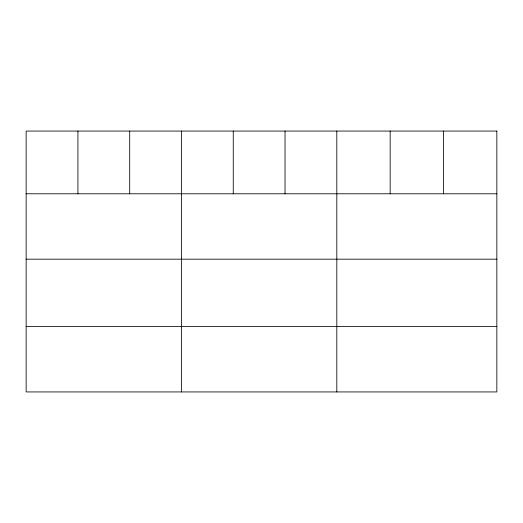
<?xml version="1.0" encoding="UTF-8"?>
<svg xmlns="http://www.w3.org/2000/svg" width="523" height="523" viewBox="0 0 523 523"><rect width="100%" height="100%" fill="white"/><g stroke="black" fill="none" stroke-linecap="round" stroke-linejoin="round"><path stroke-width="0.78" d="M26.15 193.785L496.85 193.785M26.15 259.179L496.85 259.179M26.15 326.548L496.85 326.548M443.504 131.064L443.504 193.785M390.158 131.064L390.158 193.785M336.812 131.064L336.812 391.936M285.035 131.064L285.035 193.785M233.258 131.064L233.258 193.785M181.481 131.064L181.481 391.936M129.704 131.064L129.704 193.785M77.927 131.064L77.927 193.785M496.85 131.064L26.15 131.064L26.15 391.936L496.85 391.936L496.85 131.064"/></g></svg>
